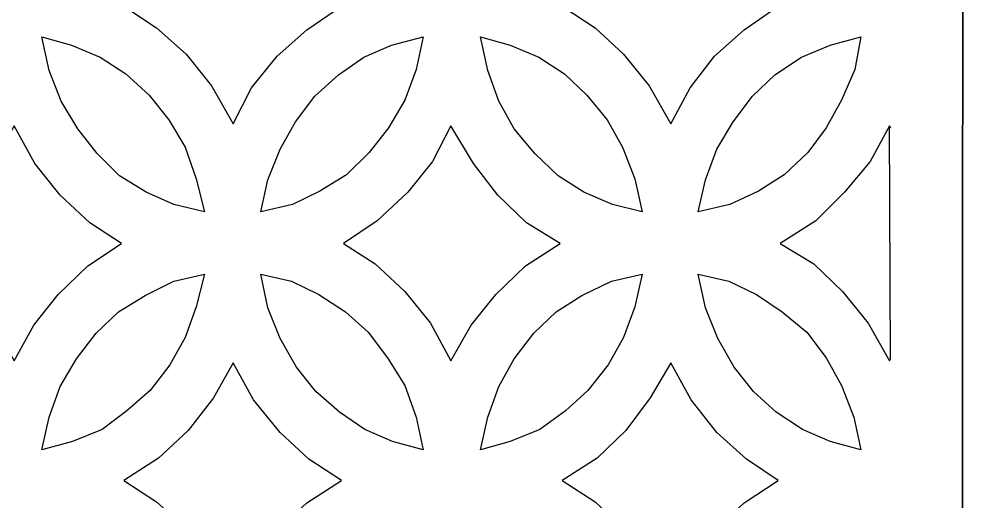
# Model space of a CAD drawing. Header units: centimetres. Extents: x -8.5 to 3.4, y -9.6 to 14.
# Drawn here: x -2.57 to 3.37, y 5.96 to 8.99 of the extents above; entities that cross this region are included whole.
import ezdxf

# ---------------------------------------------------------------- set-up
doc = ezdxf.new("R2010")
doc.units = ezdxf.units.CM
doc.header["$MEASUREMENT"] = 0

msp = doc.modelspace()

# ---------------------------------------------------------------- linework, layer by layer
at = {"color": 177}
for points, knots in [([(3.36269, 2.66854), (3.36269, 2.66854), (-8.50741, 2.66854), (-8.50741, 2.66854), (-8.50741, 2.66854), (-8.50741, 2.66854), (-8.50741, 13.98564), (-8.50741, 13.98564), (-8.50741, 13.98564), (-8.50741, 13.98564), (3.36912, 13.98564), (3.36912, 13.98564), (3.36912, 13.98564), (3.36912, 13.98564), (3.36269, 2.66854), (3.36269, 2.66854)], [0, 0, 0, 0, 0.2, 0.2, 0.2, 0.2, 0.4, 0.4, 0.4, 0.4, 0.6, 0.6, 0.6, 0.6, 1, 1, 1, 1]), ([(3.36912, 13.98564), (3.36912, 13.98564), (3.36269, 2.66854), (3.36269, 2.66854), (3.36269, 2.66854), (3.36269, 2.66854), (3.36912, 13.98564), (3.36912, 13.98564)], [0, 0, 0, 0, 0.3333333, 0.3333333, 0.3333333, 0.3333333, 1, 1, 1, 1]), ([(-0.54042, 9.07299), (-0.54042, 9.07299), (-0.75905, 8.9251), (-0.75905, 8.9251), (-0.75905, 8.9251), (-0.75905, 8.9251), (-0.94552, 8.75791), (-0.94552, 8.75791), (-0.94552, 8.75791), (-0.94552, 8.75791), (-1.10628, 8.55858), (-1.10628, 8.55858), (-1.10628, 8.55858), (-1.10628, 8.55858), (-1.22202, 8.33352), (-1.22202, 8.33352), (-1.22202, 8.33352), (-1.22202, 8.33352), (-1.35706, 8.57144), (-1.35706, 8.57144), (-1.35706, 8.57144), (-1.35706, 8.57144), (-1.51781, 8.77077), (-1.51781, 8.77077), (-1.51781, 8.77077), (-1.51781, 8.77077), (-1.70428, 8.93796), (-1.70428, 8.93796), (-1.70428, 8.93796), (-1.70428, 8.93796), (-1.91005, 9.07299), (-1.91005, 9.07299), (-1.91005, 9.07299), (-1.91005, 9.07299), (-1.69143, 9.21446), (-1.69143, 9.21446), (-1.69143, 9.21446), (-1.69143, 9.21446), (-1.50495, 9.3945), (-1.50495, 9.3945), (-1.50495, 9.3945), (-1.50495, 9.3945), (-1.3442, 9.59383), (-1.3442, 9.59383), (-1.3442, 9.59383), (-1.3442, 9.59383), (-1.22202, 9.81889), (-1.22202, 9.81889), (-1.22202, 9.81889), (-1.22202, 9.81889), (-1.09342, 9.58098), (-1.09342, 9.58098), (-1.09342, 9.58098), (-1.09342, 9.58098), (-0.92623, 9.38164), (-0.92623, 9.38164), (-0.92623, 9.38164), (-0.92623, 9.38164), (-0.74619, 9.20802), (-0.74619, 9.20802), (-0.74619, 9.20802), (-0.74619, 9.20802), (-0.54042, 9.07299), (-0.54042, 9.07299)], [0, 0, 0, 0, 0.0588235, 0.0588235, 0.0588235, 0.0588235, 0.1176471, 0.1176471, 0.1176471, 0.1176471, 0.1764706, 0.1764706, 0.1764706, 0.1764706, 0.2352941, 0.2352941, 0.2352941, 0.2352941, 0.2941176, 0.2941176, 0.2941176, 0.2941176, 0.3529412, 0.3529412, 0.3529412, 0.3529412, 0.4117647, 0.4117647, 0.4117647, 0.4117647, 0.4705882, 0.4705882, 0.4705882, 0.4705882, 0.5294118, 0.5294118, 0.5294118, 0.5294118, 0.5882353, 0.5882353, 0.5882353, 0.5882353, 0.6470588, 0.6470588, 0.6470588, 0.6470588, 0.7058824, 0.7058824, 0.7058824, 0.7058824, 0.7647059, 0.7647059, 0.7647059, 0.7647059, 0.8235294, 0.8235294, 0.8235294, 0.8235294, 0.8823529, 0.8823529, 0.8823529, 0.8823529, 1, 1, 1, 1]), ([(2.20526, 9.07299), (2.20526, 9.07299), (1.99306, 8.9251), (1.99306, 8.9251), (1.99306, 8.9251), (1.99306, 8.9251), (1.80659, 8.75791), (1.80659, 8.75791), (1.80659, 8.75791), (1.80659, 8.75791), (1.65226, 8.55858), (1.65226, 8.55858), (1.65226, 8.55858), (1.65226, 8.55858), (1.53012, 8.33352), (1.53012, 8.33352), (1.53012, 8.33352), (1.53012, 8.33352), (1.39506, 8.57144), (1.39506, 8.57144), (1.39506, 8.57144), (1.39506, 8.57144), (1.2343, 8.77077), (1.2343, 8.77077), (1.2343, 8.77077), (1.2343, 8.77077), (1.05426, 8.93796), (1.05426, 8.93796), (1.05426, 8.93796), (1.05426, 8.93796), (0.84849, 9.07299), (0.84849, 9.07299), (0.84849, 9.07299), (0.84849, 9.07299), (1.06712, 9.21446), (1.06712, 9.21446), (1.06712, 9.21446), (1.06712, 9.21446), (1.24716, 9.3945), (1.24716, 9.3945), (1.24716, 9.3945), (1.24716, 9.3945), (1.40149, 9.59383), (1.40149, 9.59383), (1.40149, 9.59383), (1.40149, 9.59383), (1.53012, 9.81889), (1.53012, 9.81889), (1.53012, 9.81889), (1.53012, 9.81889), (1.6587, 9.58098), (1.6587, 9.58098), (1.6587, 9.58098), (1.6587, 9.58098), (1.81945, 9.38164), (1.81945, 9.38164), (1.81945, 9.38164), (1.81945, 9.38164), (2.00592, 9.20802), (2.00592, 9.20802), (2.00592, 9.20802), (2.00592, 9.20802), (2.20526, 9.07299), (2.20526, 9.07299)], [0, 0, 0, 0, 0.0588235, 0.0588235, 0.0588235, 0.0588235, 0.1176471, 0.1176471, 0.1176471, 0.1176471, 0.1764706, 0.1764706, 0.1764706, 0.1764706, 0.2352941, 0.2352941, 0.2352941, 0.2352941, 0.2941176, 0.2941176, 0.2941176, 0.2941176, 0.3529412, 0.3529412, 0.3529412, 0.3529412, 0.4117647, 0.4117647, 0.4117647, 0.4117647, 0.4705882, 0.4705882, 0.4705882, 0.4705882, 0.5294118, 0.5294118, 0.5294118, 0.5294118, 0.5882353, 0.5882353, 0.5882353, 0.5882353, 0.6470588, 0.6470588, 0.6470588, 0.6470588, 0.7058824, 0.7058824, 0.7058824, 0.7058824, 0.7647059, 0.7647059, 0.7647059, 0.7647059, 0.8235294, 0.8235294, 0.8235294, 0.8235294, 0.8823529, 0.8823529, 0.8823529, 0.8823529, 1, 1, 1, 1]), ([(-2.42446, 8.88009), (-2.42446, 8.88009), (-2.37945, 8.66789), (-2.37945, 8.66789), (-2.37945, 8.66789), (-2.37945, 8.66789), (-2.30229, 8.47499), (-2.30229, 8.47499), (-2.30229, 8.47499), (-2.30229, 8.47499), (-2.19941, 8.30137), (-2.19941, 8.30137), (-2.19941, 8.30137), (-2.19941, 8.30137), (-2.07724, 8.14704), (-2.07724, 8.14704), (-2.07724, 8.14704), (-2.07724, 8.14704), (-1.93577, 8.00558), (-1.93577, 8.00558), (-1.93577, 8.00558), (-1.93577, 8.00558), (-1.76859, 7.9027), (-1.76859, 7.9027), (-1.76859, 7.9027), (-1.76859, 7.9027), (-1.59497, 7.82554), (-1.59497, 7.82554), (-1.59497, 7.82554), (-1.59497, 7.82554), (-1.40207, 7.78053), (-1.40207, 7.78053), (-1.40207, 7.78053), (-1.40207, 7.78053), (-1.45351, 7.98629), (-1.45351, 7.98629), (-1.45351, 7.98629), (-1.45351, 7.98629), (-1.52424, 8.18563), (-1.52424, 8.18563), (-1.52424, 8.18563), (-1.52424, 8.18563), (-1.62713, 8.35924), (-1.62713, 8.35924), (-1.62713, 8.35924), (-1.62713, 8.35924), (-1.7493, 8.51356), (-1.7493, 8.51356), (-1.7493, 8.51356), (-1.7493, 8.51356), (-1.89719, 8.6486), (-1.89719, 8.6486), (-1.89719, 8.6486), (-1.89719, 8.6486), (-2.05795, 8.75148), (-2.05795, 8.75148), (-2.05795, 8.75148), (-2.05795, 8.75148), (-2.23799, 8.82865), (-2.23799, 8.82865), (-2.23799, 8.82865), (-2.23799, 8.82865), (-2.42446, 8.88009), (-2.42446, 8.88009)], [0, 0, 0, 0, 0.0588235, 0.0588235, 0.0588235, 0.0588235, 0.1176471, 0.1176471, 0.1176471, 0.1176471, 0.1764706, 0.1764706, 0.1764706, 0.1764706, 0.2352941, 0.2352941, 0.2352941, 0.2352941, 0.2941176, 0.2941176, 0.2941176, 0.2941176, 0.3529412, 0.3529412, 0.3529412, 0.3529412, 0.4117647, 0.4117647, 0.4117647, 0.4117647, 0.4705882, 0.4705882, 0.4705882, 0.4705882, 0.5294118, 0.5294118, 0.5294118, 0.5294118, 0.5882353, 0.5882353, 0.5882353, 0.5882353, 0.6470588, 0.6470588, 0.6470588, 0.6470588, 0.7058824, 0.7058824, 0.7058824, 0.7058824, 0.7647059, 0.7647059, 0.7647059, 0.7647059, 0.8235294, 0.8235294, 0.8235294, 0.8235294, 0.8823529, 0.8823529, 0.8823529, 0.8823529, 1, 1, 1, 1]), ([(-0.02601, 8.88009), (-0.02601, 8.88009), (-0.22535, 8.82865), (-0.22535, 8.82865), (-0.22535, 8.82865), (-0.22535, 8.82865), (-0.39896, 8.75148), (-0.39896, 8.75148), (-0.39896, 8.75148), (-0.39896, 8.75148), (-0.55971, 8.64217), (-0.55971, 8.64217), (-0.55971, 8.64217), (-0.55971, 8.64217), (-0.70761, 8.50714), (-0.70761, 8.50714), (-0.70761, 8.50714), (-0.70761, 8.50714), (-0.82978, 8.34638), (-0.82978, 8.34638), (-0.82978, 8.34638), (-0.82978, 8.34638), (-0.92623, 8.17277), (-0.92623, 8.17277), (-0.92623, 8.17277), (-0.92623, 8.17277), (-1.0034, 7.97986), (-1.0034, 7.97986), (-1.0034, 7.97986), (-1.0034, 7.97986), (-1.04841, 7.78053), (-1.04841, 7.78053), (-1.04841, 7.78053), (-1.04841, 7.78053), (-0.84907, 7.82554), (-0.84907, 7.82554), (-0.84907, 7.82554), (-0.84907, 7.82554), (-0.67546, 7.90913), (-0.67546, 7.90913), (-0.67546, 7.90913), (-0.67546, 7.90913), (-0.50827, 8.01201), (-0.50827, 8.01201), (-0.50827, 8.01201), (-0.50827, 8.01201), (-0.36681, 8.15348), (-0.36681, 8.15348), (-0.36681, 8.15348), (-0.36681, 8.15348), (-0.24464, 8.3078), (-0.24464, 8.3078), (-0.24464, 8.3078), (-0.24464, 8.3078), (-0.14175, 8.48141), (-0.14175, 8.48141), (-0.14175, 8.48141), (-0.14175, 8.48141), (-0.07102, 8.67432), (-0.07102, 8.67432), (-0.07102, 8.67432), (-0.07102, 8.67432), (-0.02601, 8.88009), (-0.02601, 8.88009)], [0, 0, 0, 0, 0.0588235, 0.0588235, 0.0588235, 0.0588235, 0.1176471, 0.1176471, 0.1176471, 0.1176471, 0.1764706, 0.1764706, 0.1764706, 0.1764706, 0.2352941, 0.2352941, 0.2352941, 0.2352941, 0.2941176, 0.2941176, 0.2941176, 0.2941176, 0.3529412, 0.3529412, 0.3529412, 0.3529412, 0.4117647, 0.4117647, 0.4117647, 0.4117647, 0.4705882, 0.4705882, 0.4705882, 0.4705882, 0.5294118, 0.5294118, 0.5294118, 0.5294118, 0.5882353, 0.5882353, 0.5882353, 0.5882353, 0.6470588, 0.6470588, 0.6470588, 0.6470588, 0.7058824, 0.7058824, 0.7058824, 0.7058824, 0.7647059, 0.7647059, 0.7647059, 0.7647059, 0.8235294, 0.8235294, 0.8235294, 0.8235294, 0.8823529, 0.8823529, 0.8823529, 0.8823529, 1, 1, 1, 1]), ([(0.33408, 8.88009), (0.33408, 8.88009), (0.37909, 8.66789), (0.37909, 8.66789), (0.37909, 8.66789), (0.37909, 8.66789), (0.44982, 8.47499), (0.44982, 8.47499), (0.44982, 8.47499), (0.44982, 8.47499), (0.54628, 8.30137), (0.54628, 8.30137), (0.54628, 8.30137), (0.54628, 8.30137), (0.67488, 8.14704), (0.67488, 8.14704), (0.67488, 8.14704), (0.67488, 8.14704), (0.82277, 8.00558), (0.82277, 8.00558), (0.82277, 8.00558), (0.82277, 8.00558), (0.98353, 7.9027), (0.98353, 7.9027), (0.98353, 7.9027), (0.98353, 7.9027), (1.16357, 7.82554), (1.16357, 7.82554), (1.16357, 7.82554), (1.16357, 7.82554), (1.35005, 7.78053), (1.35005, 7.78053), (1.35005, 7.78053), (1.35005, 7.78053), (1.30504, 7.98629), (1.30504, 7.98629), (1.30504, 7.98629), (1.30504, 7.98629), (1.22787, 8.18563), (1.22787, 8.18563), (1.22787, 8.18563), (1.22787, 8.18563), (1.13142, 8.35924), (1.13142, 8.35924), (1.13142, 8.35924), (1.13142, 8.35924), (1.00282, 8.51356), (1.00282, 8.51356), (1.00282, 8.51356), (1.00282, 8.51356), (0.86135, 8.6486), (0.86135, 8.6486), (0.86135, 8.6486), (0.86135, 8.6486), (0.70063, 8.75148), (0.70063, 8.75148), (0.70063, 8.75148), (0.70063, 8.75148), (0.52055, 8.82865), (0.52055, 8.82865), (0.52055, 8.82865), (0.52055, 8.82865), (0.33408, 8.88009), (0.33408, 8.88009)], [0, 0, 0, 0, 0.0588235, 0.0588235, 0.0588235, 0.0588235, 0.1176471, 0.1176471, 0.1176471, 0.1176471, 0.1764706, 0.1764706, 0.1764706, 0.1764706, 0.2352941, 0.2352941, 0.2352941, 0.2352941, 0.2941176, 0.2941176, 0.2941176, 0.2941176, 0.3529412, 0.3529412, 0.3529412, 0.3529412, 0.4117647, 0.4117647, 0.4117647, 0.4117647, 0.4705882, 0.4705882, 0.4705882, 0.4705882, 0.5294118, 0.5294118, 0.5294118, 0.5294118, 0.5882353, 0.5882353, 0.5882353, 0.5882353, 0.6470588, 0.6470588, 0.6470588, 0.6470588, 0.7058824, 0.7058824, 0.7058824, 0.7058824, 0.7647059, 0.7647059, 0.7647059, 0.7647059, 0.8235294, 0.8235294, 0.8235294, 0.8235294, 0.8823529, 0.8823529, 0.8823529, 0.8823529, 1, 1, 1, 1]), ([(2.7261, 8.88009), (2.7261, 8.88009), (2.5332, 8.82865), (2.5332, 8.82865), (2.5332, 8.82865), (2.5332, 8.82865), (2.35318, 8.75148), (2.35318, 8.75148), (2.35318, 8.75148), (2.35318, 8.75148), (2.18597, 8.64217), (2.18597, 8.64217), (2.18597, 8.64217), (2.18597, 8.64217), (2.04451, 8.50714), (2.04451, 8.50714), (2.04451, 8.50714), (2.04451, 8.50714), (1.92233, 8.34638), (1.92233, 8.34638), (1.92233, 8.34638), (1.92233, 8.34638), (1.81945, 8.17277), (1.81945, 8.17277), (1.81945, 8.17277), (1.81945, 8.17277), (1.74872, 7.97986), (1.74872, 7.97986), (1.74872, 7.97986), (1.74872, 7.97986), (1.70371, 7.78053), (1.70371, 7.78053), (1.70371, 7.78053), (1.70371, 7.78053), (1.90304, 7.82554), (1.90304, 7.82554), (1.90304, 7.82554), (1.90304, 7.82554), (2.08309, 7.90913), (2.08309, 7.90913), (2.08309, 7.90913), (2.08309, 7.90913), (2.24384, 8.01201), (2.24384, 8.01201), (2.24384, 8.01201), (2.24384, 8.01201), (2.39173, 8.15348), (2.39173, 8.15348), (2.39173, 8.15348), (2.39173, 8.15348), (2.50748, 8.3078), (2.50748, 8.3078), (2.50748, 8.3078), (2.50748, 8.3078), (2.60393, 8.48141), (2.60393, 8.48141), (2.60393, 8.48141), (2.60393, 8.48141), (2.68752, 8.67432), (2.68752, 8.67432), (2.68752, 8.67432), (2.68752, 8.67432), (2.7261, 8.88009), (2.7261, 8.88009)], [0, 0, 0, 0, 0.0588235, 0.0588235, 0.0588235, 0.0588235, 0.1176471, 0.1176471, 0.1176471, 0.1176471, 0.1764706, 0.1764706, 0.1764706, 0.1764706, 0.2352941, 0.2352941, 0.2352941, 0.2352941, 0.2941176, 0.2941176, 0.2941176, 0.2941176, 0.3529412, 0.3529412, 0.3529412, 0.3529412, 0.4117647, 0.4117647, 0.4117647, 0.4117647, 0.4705882, 0.4705882, 0.4705882, 0.4705882, 0.5294118, 0.5294118, 0.5294118, 0.5294118, 0.5882353, 0.5882353, 0.5882353, 0.5882353, 0.6470588, 0.6470588, 0.6470588, 0.6470588, 0.7058824, 0.7058824, 0.7058824, 0.7058824, 0.7647059, 0.7647059, 0.7647059, 0.7647059, 0.8235294, 0.8235294, 0.8235294, 0.8235294, 0.8823529, 0.8823529, 0.8823529, 0.8823529, 1, 1, 1, 1]), ([(-2.59808, 8.32066), (-2.59808, 8.32066), (-2.46948, 8.08274), (-2.46948, 8.08274), (-2.46948, 8.08274), (-2.46948, 8.08274), (-2.30872, 7.88341), (-2.30872, 7.88341), (-2.30872, 7.88341), (-2.30872, 7.88341), (-2.12225, 7.70979), (-2.12225, 7.70979), (-2.12225, 7.70979), (-2.12225, 7.70979), (-1.92291, 7.58119), (-1.92291, 7.58119), (-1.92291, 7.58119), (-1.92291, 7.58119), (-2.13511, 7.43973), (-2.13511, 7.43973), (-2.13511, 7.43973), (-2.13511, 7.43973), (-2.32158, 7.25968), (-2.32158, 7.25968), (-2.32158, 7.25968), (-2.32158, 7.25968), (-2.47591, 7.06678), (-2.47591, 7.06678), (-2.47591, 7.06678), (-2.47591, 7.06678), (-2.59808, 6.84172), (-2.59808, 6.84172), (-2.59808, 6.84172), (-2.59808, 6.84172), (-2.73311, 7.07964), (-2.73311, 7.07964), (-2.73311, 7.07964), (-2.73311, 7.07964), (-2.89387, 7.27897), (-2.89387, 7.27897), (-2.89387, 7.27897), (-2.89387, 7.27897), (-3.08034, 7.45259), (-3.08034, 7.45259), (-3.08034, 7.45259), (-3.08034, 7.45259), (-3.27968, 7.58119), (-3.27968, 7.58119), (-3.27968, 7.58119), (-3.27968, 7.58119), (-3.06748, 7.72265), (-3.06748, 7.72265), (-3.06748, 7.72265), (-3.06748, 7.72265), (-2.88101, 7.9027), (-2.88101, 7.9027), (-2.88101, 7.9027), (-2.88101, 7.9027), (-2.72668, 8.0956), (-2.72668, 8.0956), (-2.72668, 8.0956), (-2.72668, 8.0956), (-2.59808, 8.32066), (-2.59808, 8.32066)], [0, 0, 0, 0, 0.0588235, 0.0588235, 0.0588235, 0.0588235, 0.1176471, 0.1176471, 0.1176471, 0.1176471, 0.1764706, 0.1764706, 0.1764706, 0.1764706, 0.2352941, 0.2352941, 0.2352941, 0.2352941, 0.2941176, 0.2941176, 0.2941176, 0.2941176, 0.3529412, 0.3529412, 0.3529412, 0.3529412, 0.4117647, 0.4117647, 0.4117647, 0.4117647, 0.4705882, 0.4705882, 0.4705882, 0.4705882, 0.5294118, 0.5294118, 0.5294118, 0.5294118, 0.5882353, 0.5882353, 0.5882353, 0.5882353, 0.6470588, 0.6470588, 0.6470588, 0.6470588, 0.7058824, 0.7058824, 0.7058824, 0.7058824, 0.7647059, 0.7647059, 0.7647059, 0.7647059, 0.8235294, 0.8235294, 0.8235294, 0.8235294, 0.8823529, 0.8823529, 0.8823529, 0.8823529, 1, 1, 1, 1]), ([(0.1476, 8.32066), (0.1476, 8.32066), (0.28907, 8.08274), (0.28907, 8.08274), (0.28907, 8.08274), (0.28907, 8.08274), (0.44339, 7.88341), (0.44339, 7.88341), (0.44339, 7.88341), (0.44339, 7.88341), (0.62344, 7.70979), (0.62344, 7.70979), (0.62344, 7.70979), (0.62344, 7.70979), (0.83563, 7.58119), (0.83563, 7.58119), (0.83563, 7.58119), (0.83563, 7.58119), (0.61701, 7.43973), (0.61701, 7.43973), (0.61701, 7.43973), (0.61701, 7.43973), (0.43053, 7.25968), (0.43053, 7.25968), (0.43053, 7.25968), (0.43053, 7.25968), (0.27621, 7.06678), (0.27621, 7.06678), (0.27621, 7.06678), (0.27621, 7.06678), (0.1476, 6.84172), (0.1476, 6.84172), (0.1476, 6.84172), (0.1476, 6.84172), (0.019, 7.07964), (0.019, 7.07964), (0.019, 7.07964), (0.019, 7.07964), (-0.14175, 7.27897), (-0.14175, 7.27897), (-0.14175, 7.27897), (-0.14175, 7.27897), (-0.32823, 7.45259), (-0.32823, 7.45259), (-0.32823, 7.45259), (-0.32823, 7.45259), (-0.52756, 7.58119), (-0.52756, 7.58119), (-0.52756, 7.58119), (-0.52756, 7.58119), (-0.31537, 7.72265), (-0.31537, 7.72265), (-0.31537, 7.72265), (-0.31537, 7.72265), (-0.12244, 7.9027), (-0.12244, 7.9027), (-0.12244, 7.9027), (-0.12244, 7.9027), (0.03186, 8.0956), (0.03186, 8.0956), (0.03186, 8.0956), (0.03186, 8.0956), (0.1476, 8.32066), (0.1476, 8.32066)], [0, 0, 0, 0, 0.0588235, 0.0588235, 0.0588235, 0.0588235, 0.1176471, 0.1176471, 0.1176471, 0.1176471, 0.1764706, 0.1764706, 0.1764706, 0.1764706, 0.2352941, 0.2352941, 0.2352941, 0.2352941, 0.2941176, 0.2941176, 0.2941176, 0.2941176, 0.3529412, 0.3529412, 0.3529412, 0.3529412, 0.4117647, 0.4117647, 0.4117647, 0.4117647, 0.4705882, 0.4705882, 0.4705882, 0.4705882, 0.5294118, 0.5294118, 0.5294118, 0.5294118, 0.5882353, 0.5882353, 0.5882353, 0.5882353, 0.6470588, 0.6470588, 0.6470588, 0.6470588, 0.7058824, 0.7058824, 0.7058824, 0.7058824, 0.7647059, 0.7647059, 0.7647059, 0.7647059, 0.8235294, 0.8235294, 0.8235294, 0.8235294, 0.8823529, 0.8823529, 0.8823529, 0.8823529, 1, 1, 1, 1]), ([(2.91258, 8.3078), (2.91258, 8.3078), (2.90615, 8.32066), (2.90615, 8.32066), (2.90615, 8.32066), (2.90615, 8.32066), (2.91258, 6.85458), (2.91258, 6.85458), (2.91258, 6.85458), (2.91258, 6.85458), (2.90615, 6.84172), (2.90615, 6.84172), (2.90615, 6.84172), (2.90615, 6.84172), (2.77111, 7.07964), (2.77111, 7.07964), (2.77111, 7.07964), (2.77111, 7.07964), (2.61036, 7.27897), (2.61036, 7.27897), (2.61036, 7.27897), (2.61036, 7.27897), (2.43032, 7.45259), (2.43032, 7.45259), (2.43032, 7.45259), (2.43032, 7.45259), (2.21812, 7.58119), (2.21812, 7.58119), (2.21812, 7.58119), (2.21812, 7.58119), (2.44317, 7.72265), (2.44317, 7.72265), (2.44317, 7.72265), (2.44317, 7.72265), (2.62322, 7.9027), (2.62322, 7.9027), (2.62322, 7.9027), (2.62322, 7.9027), (2.78398, 8.0956), (2.78398, 8.0956), (2.78398, 8.0956), (2.78398, 8.0956), (2.90615, 8.32066), (2.90615, 8.32066), (2.90615, 8.32066), (2.90615, 8.32066), (2.91258, 8.3078), (2.91258, 8.3078)], [0, 0, 0, 0, 0.0769231, 0.0769231, 0.0769231, 0.0769231, 0.1538462, 0.1538462, 0.1538462, 0.1538462, 0.2307692, 0.2307692, 0.2307692, 0.2307692, 0.3076923, 0.3076923, 0.3076923, 0.3076923, 0.3846154, 0.3846154, 0.3846154, 0.3846154, 0.4615385, 0.4615385, 0.4615385, 0.4615385, 0.5384615, 0.5384615, 0.5384615, 0.5384615, 0.6153846, 0.6153846, 0.6153846, 0.6153846, 0.6923077, 0.6923077, 0.6923077, 0.6923077, 0.7692308, 0.7692308, 0.7692308, 0.7692308, 0.8461538, 0.8461538, 0.8461538, 0.8461538, 1, 1, 1, 1]), ([(-1.40207, 7.38828), (-1.40207, 7.38828), (-1.59497, 7.34327), (-1.59497, 7.34327), (-1.59497, 7.34327), (-1.59497, 7.34327), (-1.77502, 7.25325), (-1.77502, 7.25325), (-1.77502, 7.25325), (-1.77502, 7.25325), (-1.9422, 7.15037), (-1.9422, 7.15037), (-1.9422, 7.15037), (-1.9422, 7.15037), (-2.08367, 7.01534), (-2.08367, 7.01534), (-2.08367, 7.01534), (-2.08367, 7.01534), (-2.20584, 6.85458), (-2.20584, 6.85458), (-2.20584, 6.85458), (-2.20584, 6.85458), (-2.30872, 6.68097), (-2.30872, 6.68097), (-2.30872, 6.68097), (-2.30872, 6.68097), (-2.37945, 6.48806), (-2.37945, 6.48806), (-2.37945, 6.48806), (-2.37945, 6.48806), (-2.42446, 6.28229), (-2.42446, 6.28229), (-2.42446, 6.28229), (-2.42446, 6.28229), (-2.23156, 6.33374), (-2.23156, 6.33374), (-2.23156, 6.33374), (-2.23156, 6.33374), (-2.04509, 6.41093), (-2.04509, 6.41093), (-2.04509, 6.41093), (-2.04509, 6.41093), (-1.89076, 6.52664), (-1.89076, 6.52664), (-1.89076, 6.52664), (-1.89076, 6.52664), (-1.74287, 6.65525), (-1.74287, 6.65525), (-1.74287, 6.65525), (-1.74287, 6.65525), (-1.62069, 6.816), (-1.62069, 6.816), (-1.62069, 6.816), (-1.62069, 6.816), (-1.52424, 6.98961), (-1.52424, 6.98961), (-1.52424, 6.98961), (-1.52424, 6.98961), (-1.45351, 7.18252), (-1.45351, 7.18252), (-1.45351, 7.18252), (-1.45351, 7.18252), (-1.40207, 7.38828), (-1.40207, 7.38828)], [0, 0, 0, 0, 0.0588235, 0.0588235, 0.0588235, 0.0588235, 0.1176471, 0.1176471, 0.1176471, 0.1176471, 0.1764706, 0.1764706, 0.1764706, 0.1764706, 0.2352941, 0.2352941, 0.2352941, 0.2352941, 0.2941176, 0.2941176, 0.2941176, 0.2941176, 0.3529412, 0.3529412, 0.3529412, 0.3529412, 0.4117647, 0.4117647, 0.4117647, 0.4117647, 0.4705882, 0.4705882, 0.4705882, 0.4705882, 0.5294118, 0.5294118, 0.5294118, 0.5294118, 0.5882353, 0.5882353, 0.5882353, 0.5882353, 0.6470588, 0.6470588, 0.6470588, 0.6470588, 0.7058824, 0.7058824, 0.7058824, 0.7058824, 0.7647059, 0.7647059, 0.7647059, 0.7647059, 0.8235294, 0.8235294, 0.8235294, 0.8235294, 0.8823529, 0.8823529, 0.8823529, 0.8823529, 1, 1, 1, 1]), ([(-1.04841, 7.38828), (-1.04841, 7.38828), (-1.0034, 7.17609), (-1.0034, 7.17609), (-1.0034, 7.17609), (-1.0034, 7.17609), (-0.92623, 6.98318), (-0.92623, 6.98318), (-0.92623, 6.98318), (-0.92623, 6.98318), (-0.82335, 6.80314), (-0.82335, 6.80314), (-0.82335, 6.80314), (-0.82335, 6.80314), (-0.70118, 6.64881), (-0.70118, 6.64881), (-0.70118, 6.64881), (-0.70118, 6.64881), (-0.55329, 6.52021), (-0.55329, 6.52021), (-0.55329, 6.52021), (-0.55329, 6.52021), (-0.39253, 6.41093), (-0.39253, 6.41093), (-0.39253, 6.41093), (-0.39253, 6.41093), (-0.21892, 6.33374), (-0.21892, 6.33374), (-0.21892, 6.33374), (-0.21892, 6.33374), (-0.02601, 6.28229), (-0.02601, 6.28229), (-0.02601, 6.28229), (-0.02601, 6.28229), (-0.07102, 6.48806), (-0.07102, 6.48806), (-0.07102, 6.48806), (-0.07102, 6.48806), (-0.14175, 6.6874), (-0.14175, 6.6874), (-0.14175, 6.6874), (-0.14175, 6.6874), (-0.25107, 6.86101), (-0.25107, 6.86101), (-0.25107, 6.86101), (-0.25107, 6.86101), (-0.37324, 7.02176), (-0.37324, 7.02176), (-0.37324, 7.02176), (-0.37324, 7.02176), (-0.5147, 7.15037), (-0.5147, 7.15037), (-0.5147, 7.15037), (-0.5147, 7.15037), (-0.68189, 7.25968), (-0.68189, 7.25968), (-0.68189, 7.25968), (-0.68189, 7.25968), (-0.8555, 7.34327), (-0.8555, 7.34327), (-0.8555, 7.34327), (-0.8555, 7.34327), (-1.04841, 7.38828), (-1.04841, 7.38828)], [0, 0, 0, 0, 0.0588235, 0.0588235, 0.0588235, 0.0588235, 0.1176471, 0.1176471, 0.1176471, 0.1176471, 0.1764706, 0.1764706, 0.1764706, 0.1764706, 0.2352941, 0.2352941, 0.2352941, 0.2352941, 0.2941176, 0.2941176, 0.2941176, 0.2941176, 0.3529412, 0.3529412, 0.3529412, 0.3529412, 0.4117647, 0.4117647, 0.4117647, 0.4117647, 0.4705882, 0.4705882, 0.4705882, 0.4705882, 0.5294118, 0.5294118, 0.5294118, 0.5294118, 0.5882353, 0.5882353, 0.5882353, 0.5882353, 0.6470588, 0.6470588, 0.6470588, 0.6470588, 0.7058824, 0.7058824, 0.7058824, 0.7058824, 0.7647059, 0.7647059, 0.7647059, 0.7647059, 0.8235294, 0.8235294, 0.8235294, 0.8235294, 0.8823529, 0.8823529, 0.8823529, 0.8823529, 1, 1, 1, 1]), ([(1.35005, 7.38828), (1.35005, 7.38828), (1.15714, 7.34327), (1.15714, 7.34327), (1.15714, 7.34327), (1.15714, 7.34327), (0.97067, 7.25325), (0.97067, 7.25325), (0.97067, 7.25325), (0.97067, 7.25325), (0.80991, 7.15037), (0.80991, 7.15037), (0.80991, 7.15037), (0.80991, 7.15037), (0.66845, 7.01534), (0.66845, 7.01534), (0.66845, 7.01534), (0.66845, 7.01534), (0.54628, 6.85458), (0.54628, 6.85458), (0.54628, 6.85458), (0.54628, 6.85458), (0.44982, 6.68097), (0.44982, 6.68097), (0.44982, 6.68097), (0.44982, 6.68097), (0.37909, 6.48806), (0.37909, 6.48806), (0.37909, 6.48806), (0.37909, 6.48806), (0.33408, 6.28229), (0.33408, 6.28229), (0.33408, 6.28229), (0.33408, 6.28229), (0.52055, 6.33374), (0.52055, 6.33374), (0.52055, 6.33374), (0.52055, 6.33374), (0.70705, 6.41093), (0.70705, 6.41093), (0.70705, 6.41093), (0.70705, 6.41093), (0.86779, 6.52664), (0.86779, 6.52664), (0.86779, 6.52664), (0.86779, 6.52664), (1.00925, 6.65525), (1.00925, 6.65525), (1.00925, 6.65525), (1.00925, 6.65525), (1.13785, 6.816), (1.13785, 6.816), (1.13785, 6.816), (1.13785, 6.816), (1.2343, 6.98961), (1.2343, 6.98961), (1.2343, 6.98961), (1.2343, 6.98961), (1.30504, 7.18252), (1.30504, 7.18252), (1.30504, 7.18252), (1.30504, 7.18252), (1.35005, 7.38828), (1.35005, 7.38828)], [0, 0, 0, 0, 0.0588235, 0.0588235, 0.0588235, 0.0588235, 0.1176471, 0.1176471, 0.1176471, 0.1176471, 0.1764706, 0.1764706, 0.1764706, 0.1764706, 0.2352941, 0.2352941, 0.2352941, 0.2352941, 0.2941176, 0.2941176, 0.2941176, 0.2941176, 0.3529412, 0.3529412, 0.3529412, 0.3529412, 0.4117647, 0.4117647, 0.4117647, 0.4117647, 0.4705882, 0.4705882, 0.4705882, 0.4705882, 0.5294118, 0.5294118, 0.5294118, 0.5294118, 0.5882353, 0.5882353, 0.5882353, 0.5882353, 0.6470588, 0.6470588, 0.6470588, 0.6470588, 0.7058824, 0.7058824, 0.7058824, 0.7058824, 0.7647059, 0.7647059, 0.7647059, 0.7647059, 0.8235294, 0.8235294, 0.8235294, 0.8235294, 0.8823529, 0.8823529, 0.8823529, 0.8823529, 1, 1, 1, 1]), ([(1.70371, 7.38828), (1.70371, 7.38828), (1.74872, 7.17609), (1.74872, 7.17609), (1.74872, 7.17609), (1.74872, 7.17609), (1.82588, 6.98318), (1.82588, 6.98318), (1.82588, 6.98318), (1.82588, 6.98318), (1.92876, 6.80314), (1.92876, 6.80314), (1.92876, 6.80314), (1.92876, 6.80314), (2.05093, 6.64881), (2.05093, 6.64881), (2.05093, 6.64881), (2.05093, 6.64881), (2.1924, 6.52021), (2.1924, 6.52021), (2.1924, 6.52021), (2.1924, 6.52021), (2.35961, 6.41093), (2.35961, 6.41093), (2.35961, 6.41093), (2.35961, 6.41093), (2.5332, 6.33374), (2.5332, 6.33374), (2.5332, 6.33374), (2.5332, 6.33374), (2.7261, 6.28229), (2.7261, 6.28229), (2.7261, 6.28229), (2.7261, 6.28229), (2.68109, 6.48806), (2.68109, 6.48806), (2.68109, 6.48806), (2.68109, 6.48806), (2.60393, 6.6874), (2.60393, 6.6874), (2.60393, 6.6874), (2.60393, 6.6874), (2.50748, 6.86101), (2.50748, 6.86101), (2.50748, 6.86101), (2.50748, 6.86101), (2.3853, 7.02176), (2.3853, 7.02176), (2.3853, 7.02176), (2.3853, 7.02176), (2.23098, 7.15037), (2.23098, 7.15037), (2.23098, 7.15037), (2.23098, 7.15037), (2.07022, 7.25968), (2.07022, 7.25968), (2.07022, 7.25968), (2.07022, 7.25968), (1.89661, 7.34327), (1.89661, 7.34327), (1.89661, 7.34327), (1.89661, 7.34327), (1.70371, 7.38828), (1.70371, 7.38828)], [0, 0, 0, 0, 0.0588235, 0.0588235, 0.0588235, 0.0588235, 0.1176471, 0.1176471, 0.1176471, 0.1176471, 0.1764706, 0.1764706, 0.1764706, 0.1764706, 0.2352941, 0.2352941, 0.2352941, 0.2352941, 0.2941176, 0.2941176, 0.2941176, 0.2941176, 0.3529412, 0.3529412, 0.3529412, 0.3529412, 0.4117647, 0.4117647, 0.4117647, 0.4117647, 0.4705882, 0.4705882, 0.4705882, 0.4705882, 0.5294118, 0.5294118, 0.5294118, 0.5294118, 0.5882353, 0.5882353, 0.5882353, 0.5882353, 0.6470588, 0.6470588, 0.6470588, 0.6470588, 0.7058824, 0.7058824, 0.7058824, 0.7058824, 0.7647059, 0.7647059, 0.7647059, 0.7647059, 0.8235294, 0.8235294, 0.8235294, 0.8235294, 0.8823529, 0.8823529, 0.8823529, 0.8823529, 1, 1, 1, 1]), ([(-0.54042, 6.08939), (-0.54042, 6.08939), (-0.75905, 5.94793), (-0.75905, 5.94793), (-0.75905, 5.94793), (-0.75905, 5.94793), (-0.94552, 5.77431), (-0.94552, 5.77431), (-0.94552, 5.77431), (-0.94552, 5.77431), (-1.10628, 5.56857), (-1.10628, 5.56857), (-1.10628, 5.56857), (-1.10628, 5.56857), (-1.22202, 5.34992), (-1.22202, 5.34992), (-1.22202, 5.34992), (-1.22202, 5.34992), (-1.35706, 5.58143), (-1.35706, 5.58143), (-1.35706, 5.58143), (-1.35706, 5.58143), (-1.51781, 5.78717), (-1.51781, 5.78717), (-1.51781, 5.78717), (-1.51781, 5.78717), (-1.70428, 5.95436), (-1.70428, 5.95436), (-1.70428, 5.95436), (-1.70428, 5.95436), (-1.91005, 6.08939), (-1.91005, 6.08939), (-1.91005, 6.08939), (-1.91005, 6.08939), (-1.69143, 6.23085), (-1.69143, 6.23085), (-1.69143, 6.23085), (-1.69143, 6.23085), (-1.50495, 6.40447), (-1.50495, 6.40447), (-1.50495, 6.40447), (-1.50495, 6.40447), (-1.3442, 6.61024), (-1.3442, 6.61024), (-1.3442, 6.61024), (-1.3442, 6.61024), (-1.22202, 6.82886), (-1.22202, 6.82886), (-1.22202, 6.82886), (-1.22202, 6.82886), (-1.09342, 6.59737), (-1.09342, 6.59737), (-1.09342, 6.59737), (-1.09342, 6.59737), (-0.92623, 6.39161), (-0.92623, 6.39161), (-0.92623, 6.39161), (-0.92623, 6.39161), (-0.74619, 6.22443), (-0.74619, 6.22443), (-0.74619, 6.22443), (-0.74619, 6.22443), (-0.54042, 6.08939), (-0.54042, 6.08939)], [0, 0, 0, 0, 0.0588235, 0.0588235, 0.0588235, 0.0588235, 0.1176471, 0.1176471, 0.1176471, 0.1176471, 0.1764706, 0.1764706, 0.1764706, 0.1764706, 0.2352941, 0.2352941, 0.2352941, 0.2352941, 0.2941176, 0.2941176, 0.2941176, 0.2941176, 0.3529412, 0.3529412, 0.3529412, 0.3529412, 0.4117647, 0.4117647, 0.4117647, 0.4117647, 0.4705882, 0.4705882, 0.4705882, 0.4705882, 0.5294118, 0.5294118, 0.5294118, 0.5294118, 0.5882353, 0.5882353, 0.5882353, 0.5882353, 0.6470588, 0.6470588, 0.6470588, 0.6470588, 0.7058824, 0.7058824, 0.7058824, 0.7058824, 0.7647059, 0.7647059, 0.7647059, 0.7647059, 0.8235294, 0.8235294, 0.8235294, 0.8235294, 0.8823529, 0.8823529, 0.8823529, 0.8823529, 1, 1, 1, 1]), ([(2.20526, 6.08939), (2.20526, 6.08939), (1.99306, 5.94793), (1.99306, 5.94793), (1.99306, 5.94793), (1.99306, 5.94793), (1.80659, 5.77431), (1.80659, 5.77431), (1.80659, 5.77431), (1.80659, 5.77431), (1.65226, 5.56857), (1.65226, 5.56857), (1.65226, 5.56857), (1.65226, 5.56857), (1.53012, 5.34992), (1.53012, 5.34992), (1.53012, 5.34992), (1.53012, 5.34992), (1.39506, 5.58143), (1.39506, 5.58143), (1.39506, 5.58143), (1.39506, 5.58143), (1.2343, 5.78717), (1.2343, 5.78717), (1.2343, 5.78717), (1.2343, 5.78717), (1.05426, 5.95436), (1.05426, 5.95436), (1.05426, 5.95436), (1.05426, 5.95436), (0.84849, 6.08939), (0.84849, 6.08939), (0.84849, 6.08939), (0.84849, 6.08939), (1.06712, 6.23085), (1.06712, 6.23085), (1.06712, 6.23085), (1.06712, 6.23085), (1.24716, 6.40447), (1.24716, 6.40447), (1.24716, 6.40447), (1.24716, 6.40447), (1.40149, 6.61024), (1.40149, 6.61024), (1.40149, 6.61024), (1.40149, 6.61024), (1.53012, 6.82886), (1.53012, 6.82886), (1.53012, 6.82886), (1.53012, 6.82886), (1.6587, 6.59737), (1.6587, 6.59737), (1.6587, 6.59737), (1.6587, 6.59737), (1.81945, 6.39161), (1.81945, 6.39161), (1.81945, 6.39161), (1.81945, 6.39161), (2.00592, 6.22443), (2.00592, 6.22443), (2.00592, 6.22443), (2.00592, 6.22443), (2.20526, 6.08939), (2.20526, 6.08939)], [0, 0, 0, 0, 0.0588235, 0.0588235, 0.0588235, 0.0588235, 0.1176471, 0.1176471, 0.1176471, 0.1176471, 0.1764706, 0.1764706, 0.1764706, 0.1764706, 0.2352941, 0.2352941, 0.2352941, 0.2352941, 0.2941176, 0.2941176, 0.2941176, 0.2941176, 0.3529412, 0.3529412, 0.3529412, 0.3529412, 0.4117647, 0.4117647, 0.4117647, 0.4117647, 0.4705882, 0.4705882, 0.4705882, 0.4705882, 0.5294118, 0.5294118, 0.5294118, 0.5294118, 0.5882353, 0.5882353, 0.5882353, 0.5882353, 0.6470588, 0.6470588, 0.6470588, 0.6470588, 0.7058824, 0.7058824, 0.7058824, 0.7058824, 0.7647059, 0.7647059, 0.7647059, 0.7647059, 0.8235294, 0.8235294, 0.8235294, 0.8235294, 0.8823529, 0.8823529, 0.8823529, 0.8823529, 1, 1, 1, 1])]:
    msp.add_open_spline(points, degree=3, knots=knots, dxfattribs=at)

doc.saveas('drawing.dxf')
